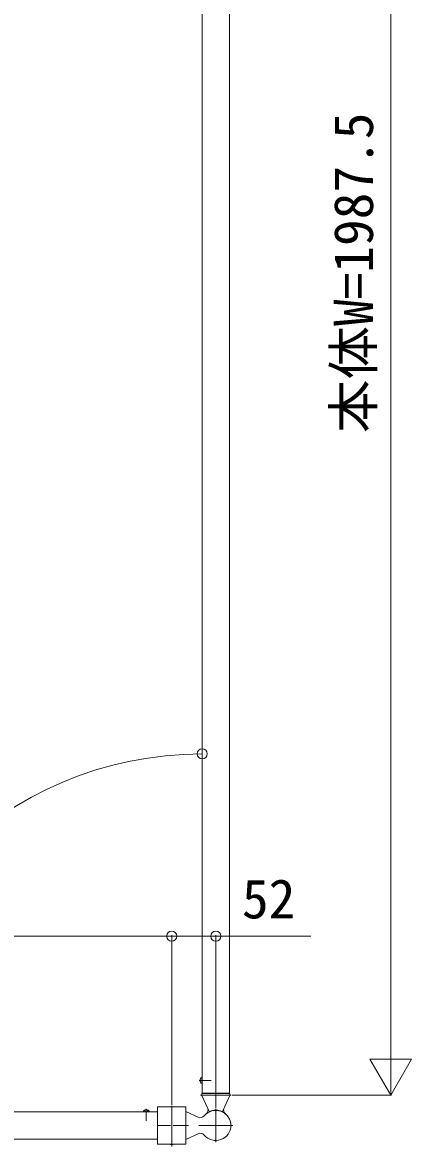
# Model space of a CAD drawing. Units: millimetres, scale not verified. Extents: x -5667 to 5667, y -4030 to 4030.
# Drawn here: x 1725 to 2183, y 1343 to 2666 of the extents above; entities that cross this region are included whole.
import ezdxf
from ezdxf.enums import TextEntityAlignment as Align

# ---------------------------------------------------------------- set-up
doc = ezdxf.new("R2010")
doc.units = ezdxf.units.MM
doc.header["$LTSCALE"] = 20
doc.linetypes.add('CHAIN2', pattern=[12, 9, -1, 1, -1])
doc.linetypes.add('DASHED3', pattern=[4, 3, -1])
doc.layers.add('0-1_USER1', color=4, linetype='Continuous', lineweight=9)
doc.layers.add('0-2_YKK_ZWAK', color=6, linetype='Continuous', lineweight=9)
doc.styles.add('ＭＳ ゴシック', font='')
doc.styles.get('ＭＳ ゴシック').set_extended_font_data('MS Gothic')

msp = doc.modelspace()

# ---------------------------------------------------------------- linework, layer by layer
at = {"layer": '0-1_USER1'}
for p, q in [((1936.51, 3386.15), (1936.51, 1405.35)), ((1968.51, 1405.35), (1968.51, 3386.15)), ((1933.01, 1420.35), (1947.17, 1420.35)), ((1936.51, 1423.95), (1936.51, 1416.76)), ((1936.01, 1402.79), (1936.01, 1404.61)), ((1968.71, 1404.91), (1936.31, 1404.91)), ((1936.51, 1405.35), (1968.51, 1405.35)), ((1969.01, 1404.61), (1969.01, 1402.79)), ((1936.31, 1402.86), (1936.01, 1402.79)), ((1944.78, 1383.99), (1936.01, 1402.79)), ((1969.01, 1402.79), (1960.25, 1383.99)), ((1969.01, 1402.79), (1968.71, 1402.86)), ((-82.59, 1383.35), (1883.81, 1383.35)), ((1874.11, 1383.35), (1866.92, 1383.35)), ((1870.51, 1386.85), (1870.51, 1372.7)), ((1883.81, 1388.85), (1883.81, 1387.85)), ((1884.31, 1389.35), (1916.71, 1389.35)), ((1917.21, 1388.85), (1917.21, 1387.85)), ((1917.21, 1387.85), (1917.21, 1346.85)), ((1917.21, 1383.45), (1917.98, 1383.45)), ((1917.98, 1383.45), (1931.73, 1377.04)), ((1883.81, 1351.35), (-82.59, 1351.35)), ((1917.98, 1351.25), (1917.21, 1351.25)), ((1931.73, 1357.66), (1917.98, 1351.25)), ((1916.71, 1345.35), (1884.31, 1345.35)), ((1917.21, 1346.85), (1917.21, 1345.85))]:
    msp.add_line(p, q, dxfattribs=at)
at = {"layer": '0-1_USER1', "linetype": 'DASHED3'}
for p, q in [((1934.55, 1422.4), (1936.36, 1421.5)), ((1934.55, 1418.3), (1936.36, 1419.21)), ((1936.97, 1420.35), (1936.36, 1421.5)), ((1936.97, 1420.35), (1936.36, 1419.21)), ((1937.51, 1405.35), (1937.51, 1404.91)), ((1937.51, 1405.35), (1937.51, 1404.91)), ((1938.46, 1405.35), (1938.46, 1404.91)), ((1940.74, 1405.35), (1940.74, 1404.91)), ((1941.91, 1405.35), (1941.91, 1404.91)), ((1943.21, 1405.35), (1943.21, 1404.91)), ((1946.51, 1405.35), (1946.51, 1404.91)), ((1948.01, 1405.35), (1948.01, 1404.91)), ((1957.01, 1405.35), (1957.01, 1404.91)), ((1958.51, 1405.35), (1958.51, 1404.91)), ((1961.81, 1405.35), (1961.81, 1404.91)), ((1963.11, 1405.35), (1963.11, 1404.91)), ((1964.29, 1405.35), (1964.29, 1404.91)), ((1966.56, 1405.35), (1966.56, 1404.91)), ((1967.51, 1405.35), (1967.51, 1404.91)), ((1868.46, 1385.32), (1869.37, 1383.5)), ((1870.51, 1382.89), (1869.37, 1383.5)), ((1870.51, 1382.89), (1871.66, 1383.5)), ((1872.56, 1385.32), (1871.66, 1383.5))]:
    msp.add_line(p, q, dxfattribs=at)
at = {"layer": '0-1_USER1', "linetype": 'CHAIN2'}
for p, q in [((1900.51, 1342.56), (1900.51, 1390.65)), ((1970.57, 1402.85), (1934.59, 1402.85)), ((1952.51, 1347.65), (1952.51, 1387.05)), ((1884.49, 1367.35), (1898.93, 1367.35)), ((1886.85, 1367.35), (1893.42, 1367.35)), ((1920.5, 1367.35), (1902.1, 1367.35)), ((1918.97, 1367.35), (1902.2, 1367.35)), ((1914.17, 1367.45), (1907.6, 1367.45)), ((1972.61, 1367.35), (1932.63, 1367.35))]:
    msp.add_line(p, q, dxfattribs=at)
at = {"layer": '0-1_USER1'}
for points in [[(1883.81, 1388.85), (1883.81, 1388.86), (1883.81, 1388.87), (1883.81, 1388.87), (1883.81, 1388.88), (1883.81, 1388.89), (1883.82, 1388.89), (1883.82, 1388.9), (1883.82, 1388.91), (1883.82, 1388.91), (1883.82, 1388.92), (1883.82, 1388.93), (1883.82, 1388.94), (1883.82, 1388.94), (1883.82, 1388.95), (1883.82, 1388.96), (1883.83, 1388.96), (1883.83, 1388.97), (1883.83, 1388.98), (1883.83, 1388.98), (1883.83, 1388.99), (1883.83, 1389), (1883.84, 1389), (1883.84, 1389.01), (1883.84, 1389.02), (1883.84, 1389.02), (1883.85, 1389.03), (1883.85, 1389.04), (1883.85, 1389.04), (1883.85, 1389.05), (1883.86, 1389.06), (1883.86, 1389.06), (1883.86, 1389.07), (1883.87, 1389.07), (1883.87, 1389.08), (1883.87, 1389.09), (1883.88, 1389.09), (1883.88, 1389.1), (1883.88, 1389.11), (1883.89, 1389.11)], [(1883.81, 1387.85), (1883.81, 1346.85), (1883.81, 1345.85)], [(1883.89, 1389.11), (1883.89, 1389.12), (1883.89, 1389.12), (1883.9, 1389.13), (1883.9, 1389.13), (1883.9, 1389.14), (1883.91, 1389.15), (1883.91, 1389.15), (1883.92, 1389.16), (1883.92, 1389.16), (1883.93, 1389.17), (1883.93, 1389.17), (1883.94, 1389.18), (1883.94, 1389.18), (1883.94, 1389.19), (1883.95, 1389.19), (1883.95, 1389.2), (1883.96, 1389.2), (1883.96, 1389.21), (1883.97, 1389.21), (1883.97, 1389.22), (1883.98, 1389.22), (1883.98, 1389.23), (1883.99, 1389.23), (1884, 1389.24), (1884, 1389.24), (1884.01, 1389.25), (1884.01, 1389.25), (1884.02, 1389.25), (1884.02, 1389.26), (1884.03, 1389.26), (1884.03, 1389.27), (1884.04, 1389.27), (1884.05, 1389.27), (1884.05, 1389.28), (1884.06, 1389.28), (1884.06, 1389.29), (1884.07, 1389.29), (1884.08, 1389.29), (1884.08, 1389.3)], [(1884.08, 1389.3), (1884.09, 1389.3), (1884.1, 1389.3), (1884.1, 1389.3), (1884.11, 1389.31), (1884.11, 1389.31), (1884.12, 1389.31), (1884.13, 1389.32), (1884.13, 1389.32), (1884.14, 1389.32), (1884.15, 1389.32), (1884.15, 1389.33), (1884.16, 1389.33), (1884.17, 1389.33), (1884.17, 1389.33), (1884.18, 1389.33), (1884.19, 1389.34), (1884.19, 1389.34), (1884.2, 1389.34), (1884.21, 1389.34), (1884.21, 1389.34), (1884.22, 1389.34), (1884.23, 1389.34), (1884.24, 1389.34), (1884.24, 1389.35), (1884.25, 1389.35), (1884.26, 1389.35), (1884.26, 1389.35), (1884.27, 1389.35), (1884.28, 1389.35), (1884.28, 1389.35), (1884.29, 1389.35), (1884.3, 1389.35), (1884.31, 1389.35), (1884.31, 1389.35)], [(1916.94, 1389.3), (1916.94, 1389.3), (1916.93, 1389.3), (1916.92, 1389.3), (1916.92, 1389.31), (1916.91, 1389.31), (1916.9, 1389.31), (1916.9, 1389.32), (1916.89, 1389.32), (1916.89, 1389.32), (1916.88, 1389.32), (1916.87, 1389.33), (1916.87, 1389.33), (1916.86, 1389.33), (1916.85, 1389.33), (1916.85, 1389.33), (1916.84, 1389.34), (1916.83, 1389.34), (1916.82, 1389.34), (1916.82, 1389.34), (1916.81, 1389.34), (1916.8, 1389.34), (1916.8, 1389.34), (1916.79, 1389.34), (1916.78, 1389.35), (1916.78, 1389.35), (1916.77, 1389.35), (1916.76, 1389.35), (1916.76, 1389.35), (1916.75, 1389.35), (1916.74, 1389.35), (1916.73, 1389.35), (1916.73, 1389.35), (1916.72, 1389.35), (1916.71, 1389.35)], [(1917.14, 1389.11), (1917.14, 1389.12), (1917.13, 1389.12), (1917.13, 1389.13), (1917.12, 1389.13), (1917.12, 1389.14), (1917.12, 1389.15), (1917.11, 1389.15), (1917.11, 1389.16), (1917.1, 1389.16), (1917.1, 1389.17), (1917.1, 1389.17), (1917.09, 1389.18), (1917.09, 1389.18), (1917.08, 1389.19), (1917.08, 1389.19), (1917.07, 1389.2), (1917.07, 1389.2), (1917.06, 1389.21), (1917.06, 1389.21), (1917.05, 1389.22), (1917.05, 1389.22), (1917.04, 1389.23), (1917.04, 1389.23), (1917.03, 1389.24), (1917.02, 1389.24), (1917.02, 1389.25), (1917.01, 1389.25), (1917.01, 1389.25), (1917, 1389.26), (1917, 1389.26), (1916.99, 1389.27), (1916.99, 1389.27), (1916.98, 1389.27), (1916.97, 1389.28), (1916.97, 1389.28), (1916.96, 1389.29), (1916.96, 1389.29), (1916.95, 1389.29), (1916.94, 1389.3)], [(1917.21, 1388.85), (1917.21, 1388.86), (1917.21, 1388.87), (1917.21, 1388.87), (1917.21, 1388.88), (1917.21, 1388.89), (1917.21, 1388.89), (1917.21, 1388.9), (1917.21, 1388.91), (1917.21, 1388.91), (1917.21, 1388.92), (1917.21, 1388.93), (1917.21, 1388.94), (1917.2, 1388.94), (1917.2, 1388.95), (1917.2, 1388.96), (1917.2, 1388.96), (1917.2, 1388.97), (1917.2, 1388.98), (1917.2, 1388.98), (1917.19, 1388.99), (1917.19, 1389), (1917.19, 1389), (1917.19, 1389.01), (1917.18, 1389.02), (1917.18, 1389.02), (1917.18, 1389.03), (1917.18, 1389.04), (1917.17, 1389.04), (1917.17, 1389.05), (1917.17, 1389.06), (1917.17, 1389.06), (1917.16, 1389.07), (1917.16, 1389.07), (1917.16, 1389.08), (1917.15, 1389.09), (1917.15, 1389.09), (1917.15, 1389.1), (1917.14, 1389.11), (1917.14, 1389.11)], [(1883.81, 1345.85), (1883.81, 1345.84), (1883.81, 1345.84), (1883.81, 1345.83), (1883.81, 1345.82), (1883.81, 1345.82), (1883.82, 1345.81), (1883.82, 1345.8), (1883.82, 1345.79), (1883.82, 1345.79), (1883.82, 1345.78), (1883.82, 1345.77), (1883.82, 1345.77), (1883.82, 1345.76), (1883.82, 1345.75), (1883.82, 1345.75), (1883.83, 1345.74), (1883.83, 1345.73), (1883.83, 1345.73), (1883.83, 1345.72), (1883.83, 1345.71), (1883.83, 1345.71), (1883.84, 1345.7), (1883.84, 1345.69), (1883.84, 1345.69), (1883.84, 1345.68), (1883.85, 1345.67), (1883.85, 1345.67), (1883.85, 1345.66), (1883.85, 1345.65), (1883.86, 1345.65), (1883.86, 1345.64), (1883.86, 1345.63), (1883.87, 1345.63), (1883.87, 1345.62), (1883.87, 1345.61), (1883.88, 1345.61), (1883.88, 1345.6), (1883.88, 1345.6), (1883.89, 1345.59)], [(1883.89, 1345.59), (1883.89, 1345.58), (1883.89, 1345.58), (1883.9, 1345.57), (1883.9, 1345.57), (1883.9, 1345.56), (1883.91, 1345.56), (1883.91, 1345.55), (1883.92, 1345.54), (1883.92, 1345.54), (1883.93, 1345.53), (1883.93, 1345.53), (1883.94, 1345.52), (1883.94, 1345.52), (1883.94, 1345.51), (1883.95, 1345.51), (1883.95, 1345.5), (1883.96, 1345.5), (1883.96, 1345.49), (1883.97, 1345.49), (1883.97, 1345.48), (1883.98, 1345.48), (1883.98, 1345.47), (1883.99, 1345.47), (1884, 1345.46), (1884, 1345.46), (1884.01, 1345.46), (1884.01, 1345.45), (1884.02, 1345.45), (1884.02, 1345.44), (1884.03, 1345.44), (1884.03, 1345.43), (1884.04, 1345.43), (1884.05, 1345.43), (1884.05, 1345.42), (1884.06, 1345.42), (1884.06, 1345.42), (1884.07, 1345.41), (1884.08, 1345.41), (1884.08, 1345.41)], [(1884.08, 1345.41), (1884.09, 1345.4), (1884.1, 1345.4), (1884.1, 1345.4), (1884.11, 1345.39), (1884.11, 1345.39), (1884.12, 1345.39), (1884.13, 1345.39), (1884.13, 1345.38), (1884.14, 1345.38), (1884.15, 1345.38), (1884.15, 1345.38), (1884.16, 1345.37), (1884.17, 1345.37), (1884.17, 1345.37), (1884.18, 1345.37), (1884.19, 1345.37), (1884.19, 1345.36), (1884.2, 1345.36), (1884.21, 1345.36), (1884.21, 1345.36), (1884.22, 1345.36), (1884.23, 1345.36), (1884.24, 1345.36), (1884.24, 1345.36), (1884.25, 1345.36), (1884.26, 1345.35), (1884.26, 1345.35), (1884.27, 1345.35), (1884.28, 1345.35), (1884.28, 1345.35), (1884.29, 1345.35), (1884.3, 1345.35), (1884.31, 1345.35), (1884.31, 1345.35)], [(1916.94, 1345.41), (1916.94, 1345.4), (1916.93, 1345.4), (1916.92, 1345.4), (1916.92, 1345.39), (1916.91, 1345.39), (1916.9, 1345.39), (1916.9, 1345.39), (1916.89, 1345.38), (1916.89, 1345.38), (1916.88, 1345.38), (1916.87, 1345.38), (1916.87, 1345.37), (1916.86, 1345.37), (1916.85, 1345.37), (1916.85, 1345.37), (1916.84, 1345.37), (1916.83, 1345.36), (1916.82, 1345.36), (1916.82, 1345.36), (1916.81, 1345.36), (1916.8, 1345.36), (1916.8, 1345.36), (1916.79, 1345.36), (1916.78, 1345.36), (1916.78, 1345.36), (1916.77, 1345.35), (1916.76, 1345.35), (1916.76, 1345.35), (1916.75, 1345.35), (1916.74, 1345.35), (1916.73, 1345.35), (1916.73, 1345.35), (1916.72, 1345.35), (1916.71, 1345.35)], [(1917.14, 1345.59), (1917.14, 1345.58), (1917.13, 1345.58), (1917.13, 1345.57), (1917.12, 1345.57), (1917.12, 1345.56), (1917.12, 1345.56), (1917.11, 1345.55), (1917.11, 1345.54), (1917.1, 1345.54), (1917.1, 1345.53), (1917.1, 1345.53), (1917.09, 1345.52), (1917.09, 1345.52), (1917.08, 1345.51), (1917.08, 1345.51), (1917.07, 1345.5), (1917.07, 1345.5), (1917.06, 1345.49), (1917.06, 1345.49), (1917.05, 1345.48), (1917.05, 1345.48), (1917.04, 1345.47), (1917.04, 1345.47), (1917.03, 1345.46), (1917.02, 1345.46), (1917.02, 1345.46), (1917.01, 1345.45), (1917.01, 1345.45), (1917, 1345.44), (1917, 1345.44), (1916.99, 1345.43), (1916.99, 1345.43), (1916.98, 1345.43), (1916.97, 1345.42), (1916.97, 1345.42), (1916.96, 1345.42), (1916.96, 1345.41), (1916.95, 1345.41), (1916.94, 1345.41)], [(1917.21, 1345.85), (1917.21, 1345.84), (1917.21, 1345.84), (1917.21, 1345.83), (1917.21, 1345.82), (1917.21, 1345.82), (1917.21, 1345.81), (1917.21, 1345.8), (1917.21, 1345.79), (1917.21, 1345.79), (1917.21, 1345.78), (1917.21, 1345.77), (1917.21, 1345.77), (1917.2, 1345.76), (1917.2, 1345.75), (1917.2, 1345.75), (1917.2, 1345.74), (1917.2, 1345.73), (1917.2, 1345.73), (1917.2, 1345.72), (1917.19, 1345.71), (1917.19, 1345.71), (1917.19, 1345.7), (1917.19, 1345.69), (1917.18, 1345.69), (1917.18, 1345.68), (1917.18, 1345.67), (1917.18, 1345.67), (1917.17, 1345.66), (1917.17, 1345.65), (1917.17, 1345.65), (1917.17, 1345.64), (1917.16, 1345.63), (1917.16, 1345.63), (1917.16, 1345.62), (1917.15, 1345.61), (1917.15, 1345.61), (1917.15, 1345.6), (1917.14, 1345.6), (1917.14, 1345.59)]]:
    msp.add_lwpolyline(points, dxfattribs=at)
for centre, radius, start, end in [((1938.21, 1420.35), 4.2, 117.28096, 242.71904), ((1936.36, 1423.95), 0.154, 0, 117.28096), ((1936.36, 1416.76), 0.154, 242.71904, 0), ((1936.31, 1404.61), 0.3, 90, 180), ((1968.71, 1404.61), 0.3, 0, 90), ((1866.92, 1383.51), 0.154, 152.71904, 270), ((1870.51, 1381.65), 4.2, 27.28096, 152.71904), ((1874.11, 1383.51), 0.154, 270, 27.28096), ((1934.27, 1382.48), 6, 245, 320.33878), ((1952.51, 1367.35), 17.7, 219.66122, 140.33878), ((1937.39, 1385.65), 6, 309.66485, 25), ((1945.05, 1384.12), 0.3, 205, 294.06068), ((1952.51, 1367.41), 18, 65.93932, 114.06068), ((1952.51, 1367.41), 17.7, 39.66485, 90.09145), ((1959.97, 1384.12), 0.3, 245.93932, 335), ((1967.64, 1385.65), 6, 155, 230.33515), ((1952.51, 1367.41), 17.7, 359.90855, 50.33515), ((1934.27, 1352.22), 6, 39.66122, 115), ((1900.51, 1351.4), 6.55, 247.46393, 292.53607)]:
    msp.add_arc(centre, radius, start, end, dxfattribs=at)
at = {"layer": '0-2_YKK_ZWAK'}
for p, q in [((2158.51, 3353.85), (2158.51, 1451.85)), ((-99.29, 1590.35), (1900.51, 1590.35)), ((1900.51, 1393.36), (1900.51, 1591.35)), ((1900.51, 1391.65), (1900.51, 1591.35)), ((1952.51, 1388.05), (1952.51, 1591.35)), ((2158.51, 1402.85), (2158.51, 1487.72)), ((2158.51, 1402.85), (2134.01, 1445.29)), ((2183.01, 1445.29), (2134.01, 1445.29)), ((2158.51, 1402.85), (2183.01, 1445.29)), ((1971.57, 1402.85), (2159.51, 1402.85))]:
    msp.add_line(p, q, dxfattribs=at)
msp.add_lwpolyline([(1900.51, 1590.35), (1952.51, 1590.35), (2064.23, 1590.35)], dxfattribs=at)
for centre in [(1936.51, 1804.95), (1900.51, 1590.35), (1900.51, 1590.35), (1952.51, 1590.35)]:
    msp.add_circle(centre, 5.95, dxfattribs=at)
msp.add_arc((1936.51, 1383.35), 421.6, 90, 180, dxfattribs=at)

# ---------------------------------------------------------------- texts
at = {"layer": '0-2_YKK_ZWAK', "style": 'ＭＳ ゴシック'}
msp.add_text('本体W=1987.5', height=46.19, rotation=90, dxfattribs=at).set_placement((2151.51, 2182.77), align=Align.BOTTOM_LEFT)
msp.add_text('52', height=46.19, dxfattribs=at).set_placement((1983.31, 1597.35), align=Align.BOTTOM_LEFT)

doc.saveas('drawing.dxf')
